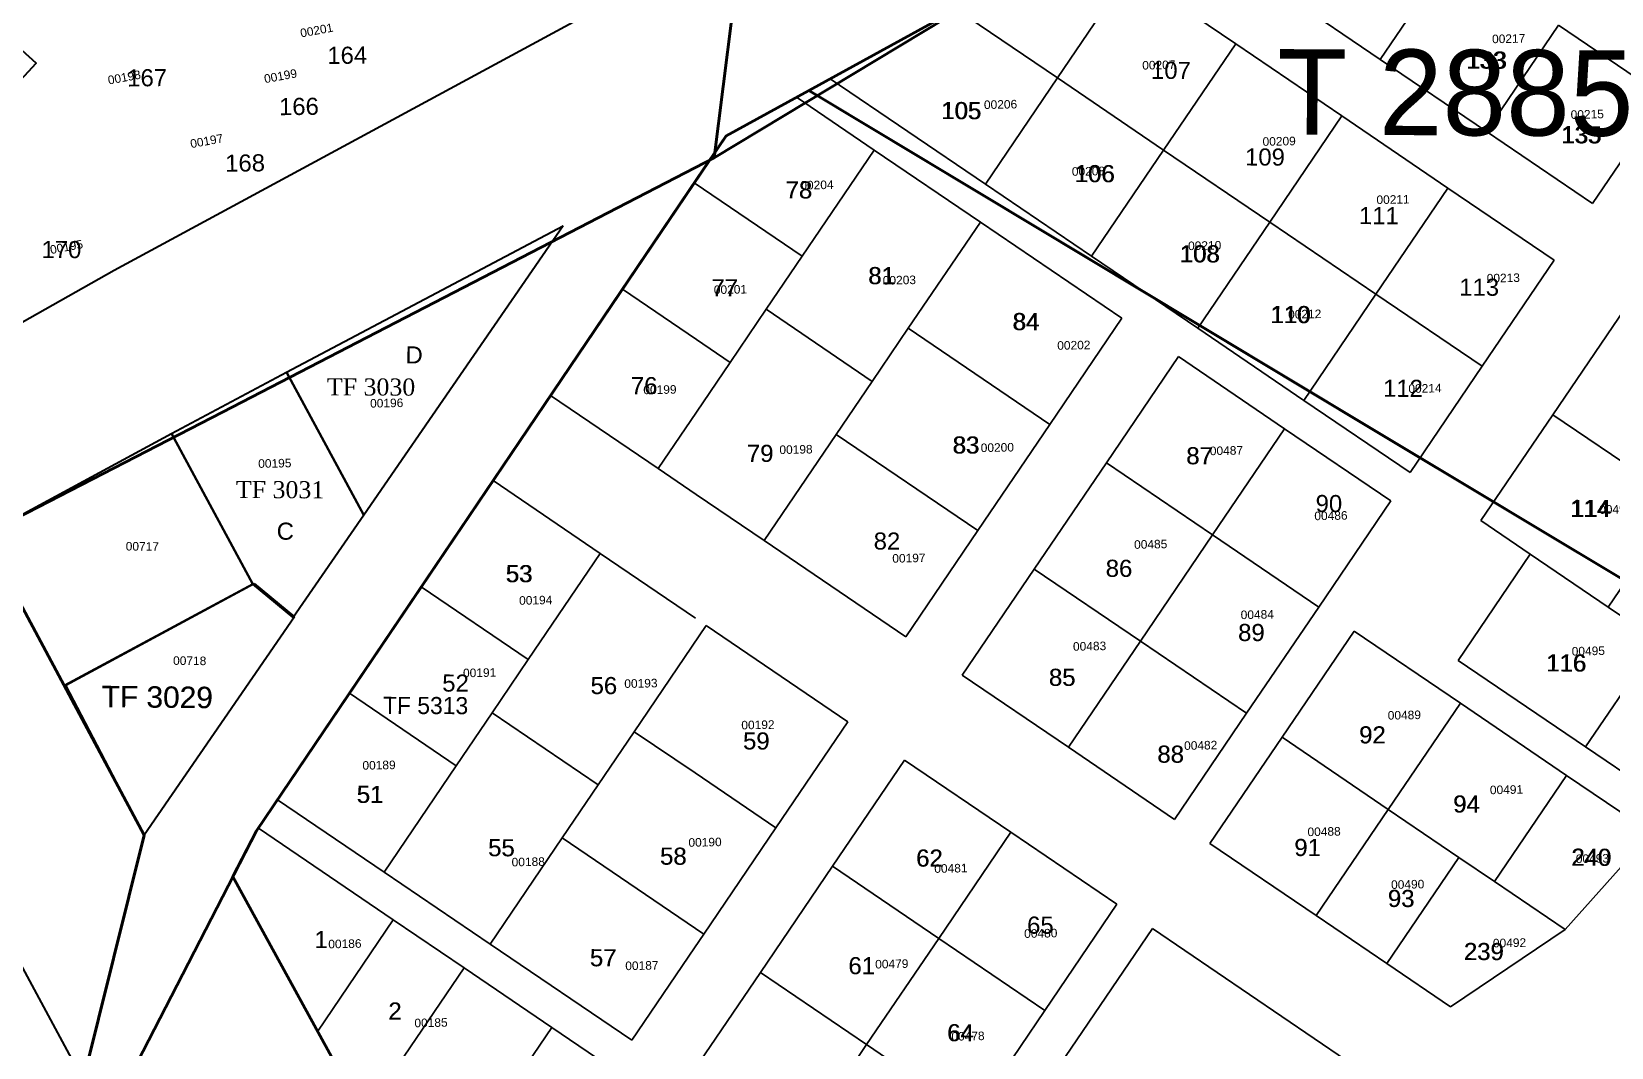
# Model space of a CAD drawing. Header units: metres. Extents: x 0 to 1324930, y 0 to 1631912.
# Drawn here: x 253270.1 to 253454.7, y 1629801 to 1629919.7 of the extents above; entities that cross this region are included whole.
import ezdxf
from ezdxf.enums import TextEntityAlignment as Align

# ---------------------------------------------------------------- set-up
doc = ezdxf.new("R2010")
doc.units = ezdxf.units.M
doc.header["$MEASUREMENT"] = 0
doc.layers.add('CABA', color=7, linetype='Continuous', lineweight=0)
doc.layers.add('Numero_TF', color=7, linetype='Continuous', lineweight=0)
for name, color, linetype in [('limites_parcelles', 7, 'Continuous'), ('limites_sections', 7, 'Continuous'), ('limites_tf', 7, 'Continuous'), ('numero_lot', 7, 'Continuous'), ('numero_parcelle', 7, 'Continuous')]:
    doc.layers.add(name, color=color, linetype=linetype)
doc.styles.add('Style-Arial', font='arial.ttf')
doc.styles.add('Style-FANCY', font='times.ttf')
doc.styles.add('Style-ITALICS', font='ITALICS.shx')
doc.styles.add('Style-txt', font='txt.shx')
doc.styles.add('Styledgn000', font='dgn000.shx')

msp = doc.modelspace()

# ---------------------------------------------------------------- linework, layer by layer
at = {"layer": 'CABA', "color": 7, "linetype": 'Continuous', "lineweight": 13}
msp.add_line((253347.55756, 1629815.00802), (253348.62296, 1629814.28417), dxfattribs=at)
at = {"layer": 'limites_parcelles'}
for p, q in [((253436.15059, 1629928.91046), (253427.7251, 1629916.49979)), ((253398.41299, 1629926.7373), (253389.98777, 1629914.32678)), ((253398.41299, 1629926.7373), (253410.82357, 1629918.31233)), ((253427.7251, 1629916.49979), (253415.31407, 1629924.92362)), ((253378.17998, 1629922.34224), (253389.98777, 1629914.32678)), ((253448.56128, 1629920.48563), (253440.13635, 1629908.0758)), ((253448.56128, 1629920.48563), (253460.97197, 1629912.06081)), ((253410.82357, 1629918.31233), (253402.39827, 1629905.90217)), ((253410.82357, 1629918.31233), (253423.23416, 1629909.88735)), ((253440.13635, 1629908.0758), (253427.7251, 1629916.49979)), ((253389.98777, 1629914.32678), (253381.56285, 1629901.91669)), ((253389.98777, 1629914.32678), (253402.39827, 1629905.90217)), ((253363.40866, 1629914.24048), (253381.56285, 1629901.91669)), ((253359.47183, 1629912.07767), (253368.56798, 1629905.90387)), ((253460.97197, 1629912.06081), (253452.54761, 1629899.65181)), ((253423.23416, 1629909.88735), (253414.80912, 1629897.47734)), ((253423.23416, 1629909.88735), (253435.64452, 1629901.46252)), ((253351.2455, 1629907.56731), (253347.52687, 1629902.06498)), ((253452.54761, 1629899.65181), (253440.13635, 1629908.0758)), ((253368.56798, 1629905.90387), (253360.14511, 1629893.49691)), ((253368.56798, 1629905.90387), (253380.97931, 1629897.47998)), ((253402.39827, 1629905.90217), (253393.97306, 1629893.49216)), ((253402.39827, 1629905.90217), (253414.80912, 1629897.47734)), ((253347.52687, 1629902.06498), (253339.12769, 1629889.63704)), ((253360.14511, 1629893.49691), (253347.52687, 1629902.06498)), ((253381.56285, 1629901.91669), (253393.97306, 1629893.49216)), ((253435.64452, 1629901.46252), (253427.21962, 1629889.05273)), ((253435.64452, 1629901.46252), (253448.05522, 1629893.03747)), ((253380.97931, 1629897.47998), (253372.55339, 1629885.06868)), ((253380.97931, 1629897.47998), (253397.5224, 1629886.24823)), ((253414.80912, 1629897.47734), (253406.38395, 1629885.06715)), ((253414.80912, 1629897.47734), (253427.21962, 1629889.05273)), ((253360.14511, 1629893.49691), (253355.93273, 1629887.29204)), ((253393.97306, 1629893.49216), (253406.38395, 1629885.06715)), ((253448.05522, 1629893.03747), (253439.63041, 1629880.62793)), ((253339.12769, 1629889.63704), (253330.72863, 1629877.20926)), ((253347.80554, 1629883.74557), (253339.12769, 1629889.63704)), ((253427.21962, 1629889.05273), (253418.7944, 1629876.64245)), ((253427.21962, 1629889.05273), (253439.63041, 1629880.62793)), ((253355.93273, 1629887.29204), (253351.72035, 1629881.08718)), ((253368.34239, 1629878.86591), (253355.93273, 1629887.29204)), ((253447.88802, 1629874.9506), (253456.33325, 1629887.34807)), ((253372.55339, 1629885.06868), (253368.34239, 1629878.86591)), ((253372.55339, 1629885.06868), (253389.0975, 1629873.83588)), ((253397.5224, 1629886.24823), (253389.0975, 1629873.83588)), ((253406.38395, 1629885.06715), (253418.7944, 1629876.64245)), ((253351.72035, 1629881.08718), (253347.80554, 1629883.74557)), ((253351.72035, 1629881.08718), (253347.77499, 1629875.27562)), ((253395.70637, 1629869.34603), (253404.13173, 1629881.75635)), ((253404.13173, 1629881.75635), (253416.54158, 1629873.33176)), ((253431.20507, 1629868.2176), (253439.63041, 1629880.62793)), ((253368.34239, 1629878.86591), (253364.12825, 1629872.65853)), ((253330.72863, 1629877.20926), (253324.00875, 1629867.26611)), ((253343.29498, 1629868.67697), (253330.72863, 1629877.20926)), ((253418.7944, 1629876.64245), (253418.79438, 1629876.64242)), ((253418.7944, 1629876.64245), (253431.20507, 1629868.2176)), ((253347.77499, 1629875.27562), (253343.29498, 1629868.67697)), ((253389.0975, 1629873.83588), (253380.67355, 1629861.42492)), ((253439.47385, 1629862.59873), (253447.88802, 1629874.9506)), ((253447.88802, 1629874.9506), (253462.79998, 1629864.86935)), ((253364.12825, 1629872.65853), (253355.70492, 1629860.25104)), ((253364.12825, 1629872.65853), (253380.67355, 1629861.42492)), ((253416.54158, 1629873.33176), (253408.11613, 1629860.92116)), ((253416.54158, 1629873.33176), (253428.95211, 1629864.9067)), ((253347.74029, 1629865.65869), (253343.29498, 1629868.67697)), ((253395.70637, 1629869.34603), (253387.28101, 1629856.93571)), ((253395.70637, 1629869.34603), (253408.11613, 1629860.92116)), ((253324.00875, 1629867.26611), (253315.60903, 1629854.83735)), ((253324.00875, 1629867.26611), (253336.53005, 1629858.76252)), ((253355.70492, 1629860.25104), (253347.74029, 1629865.65869)), ((253428.95211, 1629864.9067), (253420.52643, 1629852.49592)), ((253454.36718, 1629852.49012), (253462.79998, 1629864.86935)), ((253445.26835, 1629858.6658), (253439.47385, 1629862.59873)), ((253380.67355, 1629861.42492), (253372.25142, 1629849.01665)), ((253408.11613, 1629860.92116), (253399.69084, 1629848.51078)), ((253408.11613, 1629860.92116), (253420.52643, 1629852.49592)), ((253372.25142, 1629849.01665), (253355.70492, 1629860.25104)), ((253336.53005, 1629858.76252), (253328.11245, 1629846.3454)), ((253336.53005, 1629858.76252), (253347.68808, 1629851.18478)), ((253436.84488, 1629846.25811), (253445.26835, 1629858.6658)), ((253454.36718, 1629852.49012), (253445.26835, 1629858.6658)), ((253387.28101, 1629856.93571), (253378.85626, 1629844.52629)), ((253387.28101, 1629856.93571), (253399.69084, 1629848.51078)), ((253315.60903, 1629854.83735), (253307.21008, 1629842.40974)), ((253315.60903, 1629854.83735), (253328.11245, 1629846.3454)), ((253420.52643, 1629852.49592), (253412.10107, 1629840.08559)), ((253460.16152, 1629848.55729), (253454.36718, 1629852.49012)), ((253340.5234, 1629837.92794), (253348.94099, 1629850.33727)), ((253348.94099, 1629850.33727), (253365.48858, 1629839.09548)), ((253416.24143, 1629837.28099), (253424.66719, 1629849.69206)), ((253424.66719, 1629849.69206), (253437.10893, 1629841.24284)), ((253399.69084, 1629848.51078), (253391.26633, 1629836.10155)), ((253399.69084, 1629848.51078), (253412.10107, 1629840.08559)), ((253451.7363, 1629836.14701), (253460.16152, 1629848.55729)), ((253328.11245, 1629846.3454), (253323.90487, 1629840.13864)), ((253451.7363, 1629836.14701), (253436.84488, 1629846.25811)), ((253378.85626, 1629844.52629), (253391.26633, 1629836.10155)), ((253307.21008, 1629842.40974), (253298.81003, 1629829.9805)), ((253307.21008, 1629842.40974), (253319.69574, 1629833.92959)), ((253428.66695, 1629828.84365), (253437.10893, 1629841.24284)), ((253437.10893, 1629841.24284), (253449.51786, 1629832.8159)), ((253323.90487, 1629840.13864), (253319.69574, 1629833.92959)), ((253323.90487, 1629840.13864), (253336.30859, 1629831.71442)), ((253365.48858, 1629839.09548), (253357.06763, 1629826.68178)), ((253403.67663, 1629827.67664), (253412.10107, 1629840.08559)), ((253340.5234, 1629837.92794), (253336.30859, 1629831.71442)), ((253340.5234, 1629837.92794), (253347.62284, 1629833.1019)), ((253407.81754, 1629824.87269), (253416.24143, 1629837.28099)), ((253416.24143, 1629837.28099), (253428.66695, 1629828.84365)), ((253391.26633, 1629836.10155), (253403.67663, 1629827.67664)), ((253464.14818, 1629827.71949), (253451.7363, 1629836.14701)), ((253319.69574, 1629833.92959), (253311.27972, 1629821.51478)), ((253347.62284, 1629833.1019), (253357.06763, 1629826.68178)), ((253363.6968, 1629822.19069), (253372.12241, 1629834.60152)), ((253372.12241, 1629834.60152), (253384.53252, 1629826.17633)), ((253336.30859, 1629831.71442), (253332.1027, 1629825.51405)), ((253441.09292, 1629820.40602), (253449.51786, 1629832.8159)), ((253449.51786, 1629832.8159), (253459.4123, 1629826.09656)), ((253298.81003, 1629829.9805), (253296.57048, 1629826.66672)), ((253298.81003, 1629829.9805), (253311.27972, 1629821.51478)), ((253420.22697, 1629816.44648), (253428.6665, 1629828.843)), ((253428.6665, 1629828.843), (253428.66695, 1629828.84365)), ((253428.66695, 1629828.84365), (253436.92282, 1629823.23765)), ((253293.60285, 1629821.0047), (253296.36045, 1629826.35594)), ((253296.36045, 1629826.35594), (253296.57048, 1629826.66672)), ((253296.57048, 1629826.66672), (253312.35045, 1629815.95389)), ((253357.06763, 1629826.68178), (253348.64648, 1629814.26779)), ((253384.53252, 1629826.17633), (253376.10696, 1629813.76555)), ((253384.53252, 1629826.17633), (253396.94228, 1629817.75137)), ((253459.4123, 1629826.09656), (253449.33085, 1629814.81219)), ((253332.1027, 1629825.51405), (253323.67951, 1629813.09648)), ((253332.1027, 1629825.51405), (253348.64648, 1629814.26779)), ((253420.22697, 1629816.44648), (253407.81754, 1629824.87269)), ((253363.6968, 1629822.19069), (253355.27151, 1629809.78032)), ((253363.6968, 1629822.19069), (253376.10696, 1629813.76555)), ((253428.49953, 1629810.82927), (253436.92282, 1629823.23765)), ((253436.92282, 1629823.23765), (253436.92284, 1629823.23768)), ((253436.92282, 1629823.23765), (253441.09292, 1629820.40602)), ((253303.5163, 1629802.9256), (253293.60285, 1629821.0047)), ((253311.27972, 1629821.51478), (253323.67951, 1629813.09648)), ((253441.09292, 1629820.40602), (253449.33085, 1629814.81219)), ((253396.94228, 1629817.75137), (253388.51668, 1629805.3407)), ((253428.49953, 1629810.82927), (253420.22697, 1629816.44648)), ((253312.35045, 1629815.95389), (253303.5163, 1629802.9256)), ((253312.35045, 1629815.95389), (253320.62395, 1629810.33712)), ((253384.23, 1629790.11456), (253401.08166, 1629814.93692)), ((253401.08166, 1629814.93692), (253429.21293, 1629795.83531)), ((253449.33085, 1629814.81219), (253435.94882, 1629805.77108)), ((253340.23411, 1629801.86635), (253323.67951, 1629813.09648)), ((253348.64648, 1629814.26779), (253347.54906, 1629812.65003)), ((253376.10696, 1629813.76555), (253367.68167, 1629801.35518)), ((253376.10696, 1629813.76555), (253388.51668, 1629805.3407)), ((253347.54906, 1629812.65003), (253340.23411, 1629801.86635)), ((253435.94882, 1629805.77108), (253428.49953, 1629810.82927)), ((253320.62395, 1629810.33712), (253312.20491, 1629797.9213)), ((253320.62395, 1629810.33712), (253330.88327, 1629803.3722)), ((253355.27151, 1629809.78032), (253347.49739, 1629798.32912)), ((253355.27151, 1629809.78032), (253367.68167, 1629801.35518)), ((253388.51668, 1629805.3407), (253380.09132, 1629792.93038)), ((253308.91817, 1629793.07426), (253303.5163, 1629802.9256)), ((253330.88327, 1629803.3722), (253322.46462, 1629790.95636)), ((253330.88327, 1629803.3722), (253342.0522, 1629795.78975)), ((253367.68167, 1629801.35518), (253359.25676, 1629788.94536)), ((253367.68167, 1629801.35518), (253380.09132, 1629792.93038))]:
    msp.add_line(p, q, dxfattribs=at)
at = {"layer": 'limites_sections', "color": 112, "linetype": 'Continuous', "lineweight": 40, "flags": 128}
for points in [[(253571.04708, 1630723.59957), (253600.1863, 1630706.54853), (253621.81723, 1630711.99444), (253628.04112, 1630687.55487), (253678.20867, 1630517.21846), (253711.26263, 1630399.4259), (253749.05441, 1630241.18811), (253786.71903, 1630083.07753), (253667.01916, 1630061.04847), (253520.67758, 1630008.00346), (253349.87463, 1629905.00727), (253370.89489, 1630071.74561), (253278.66491, 1630062.12861), (253271.08256, 1630189.80614), (253238.7921, 1630544.17911), (253486.32208, 1630710.42565), (253532.90498, 1630728.2652), (253571.04708, 1630723.59957)], [(253271.08256, 1630189.80614), (253278.66491, 1630062.12861), (253370.89489, 1630071.74561), (253349.87463, 1629905.00727), (253292.36857, 1629875.25951), (253264.42056, 1629860.90563), (253283.21815, 1629825.84344), (253276.08156, 1629797.15961), (253264.68264, 1629775.42816), (253237.80426, 1629775.92513), (253235.59543, 1629794.86585), (253170.14815, 1629824.10855), (253140.06562, 1629837.2331), (253052.3, 1629847.28), (252785.96832, 1629991.31478), (252450.61003, 1630145.3448), (252531.29723, 1630284.32627), (252789.44045, 1630429.78295), (252981.38964, 1630375.00641), (253177.31661, 1630501.61916), (253238.7921, 1630544.17911), (253271.08256, 1630189.80614)]]:
    msp.add_lwpolyline(points, close=True, dxfattribs=at)
msp.add_lwpolyline([(253799.36956, 1630038.16252), (253856.42032, 1629838.7166), (253798.76793, 1629726.38384), (253582.75022, 1629367.14207), (253514.63591, 1629393.29182), (253503.68044, 1629399.74735), (253463.16064, 1629612.88736), (253394.94697, 1629619.27583), (253335.50021, 1629603.46312), (253325.48823, 1629598.58362), (253296.43383, 1629591.04183), (253239.42311, 1629594.89294), (253258.48029, 1629694.07782), (253239.84941, 1629709.10854), (253235.59543, 1629794.86585), (253237.80426, 1629775.92513), (253237.80426, 1629775.92513), (253264.68264, 1629775.42816), (253276.08156, 1629797.15961), (253283.21815, 1629825.84344), (253264.42056, 1629860.90563), (253292.36857, 1629875.25951), (253349.87463, 1629905.00727), (253520.67758, 1630008.00346)], dxfattribs=at)
at = {"layer": 'limites_tf', "color": 5, "linetype": 'Continuous', "lineweight": 40}
for p, q in [((253360.91471, 1629912.87247), (253478.84883, 1629977.55743)), ((253351.2455, 1629907.56731), (253360.91471, 1629912.87247)), ((253360.91471, 1629912.87247), (253426.22362, 1629873.6466)), ((253426.21362, 1629873.64664), (253360.91471, 1629912.87247)), ((253351.2455, 1629907.56731), (253296.36217, 1629826.35478)), ((253347.87348, 1629902.57645), (253351.2455, 1629907.56731)), ((253296.37217, 1629826.35474), (253347.87348, 1629902.57645)), ((253472.42386, 1629845.90975), (253426.21362, 1629873.64664)), ((253426.22362, 1629873.6466), (253472.42386, 1629845.90975)), ((253296.36217, 1629826.35478), (253239.8062, 1629716.6981)), ((253293.60285, 1629821.0047), (253296.37217, 1629826.35474)), ((253343.58434, 1629729.85379), (253293.60285, 1629821.0047))]:
    msp.add_line(p, q, dxfattribs=at)
at = {"layer": 'limites_tf', "color": 5, "linetype": 'Continuous', "lineweight": 30}
for p, q in [((253274.07187, 1629843.38049), (253296.07777, 1629855.24997)), ((253296.07777, 1629855.24997), (253300.80717, 1629851.36007)), ((253300.80717, 1629851.36007), (253283.21815, 1629825.84344)), ((253283.21815, 1629825.84344), (253274.07187, 1629843.38049))]:
    msp.add_line(p, q, dxfattribs=at)
at = {"layer": 'limites_tf', "color": 5, "linetype": 'Continuous', "lineweight": 30, "flags": 128}
for points in [[(253279.70055, 1629891.81331), (253221.40517, 1629858.89505), (253219.69786, 1629860.83999), (253270.61023, 1629916.05365), (253209.83025, 1629971.03682), (253248.55522, 1630016.88203), (253356.89581, 1630066.9584)], [(253356.89581, 1630066.9584), (253364.93622, 1630059.87069), (253349.06124, 1629931.9204), (253338.15139, 1629923.42454), (253279.70055, 1629891.81331)]]:
    msp.add_lwpolyline(points, dxfattribs=at)
for points in [[(253299.87252, 1629879.94426), (253308.88752, 1629863.23863), (253300.65149, 1629851.28449), (253295.92209, 1629855.17439), (253286.42646, 1629872.77511), (253299.87252, 1629879.94426)], [(253246.81984, 1629851.41), (253276.08156, 1629797.15961), (253264.68264, 1629775.42816), (253237.80426, 1629775.92513), (253235.59543, 1629794.86585), (253184.94575, 1629818.02814), (253246.81984, 1629851.41)]]:
    msp.add_lwpolyline(points, close=True, dxfattribs=at)
at = {"layer": 'limites_tf', "color": 5, "linetype": 'Continuous', "lineweight": 30}
for points in [[(253332.19395, 1629897.04567), (253308.88752, 1629863.23863), (253299.87252, 1629879.94426)], [(253286.42646, 1629872.77511), (253295.92209, 1629855.17439), (253273.91619, 1629843.3049), (253264.42056, 1629860.90563)]]:
    msp.add_3dface(points, dxfattribs=at)

# ---------------------------------------------------------------- texts
at = {"layer": 'numero_lot', "color": 7, "linetype": 'Continuous', "lineweight": 0, "char_height": 2, "attachment_point": 1}
for s, insert, rotation, line_spacing_factor, style in [('\\fArial|b0|i0|c00|p39;164', (253304.61793, 1629917.9562), 0.6567388, 0.6, 'Styledgn000'), ('\\fArial|b0|i0|c00|p39;107', (253400.92975, 1629916.22213), 359.7932763, 0.6, 'Style-ITALICS'), ('\\fArial|b0|i0|c00|p39;133', (253437.76139, 1629917.42626), 359.7932763, 0.6, 'Style-ITALICS'), ('\\fArial|b0|i0|c00|p39;133', (253437.76139, 1629917.42626), 359.7932763, 0.6, 'Style-ITALICS'), ('\\fArial|b0|i0|c00|p39;133', (253437.76139, 1629917.42626), 359.7932763, 0.6, 'Style-ITALICS'), ('\\fArial|b0|i0|c00|p39;133', (253437.76139, 1629917.42626), 359.7932763, 0.6, 'Style-ITALICS'), ('\\fArial|b0|i0|c00|p39;133', (253437.90306, 1629917.42575), 359.7932763, 0.6, 'Style-ITALICS'), ('\\fArial|b0|i0|c00|p39;167', (253281.2289, 1629915.32506), 0.6567388, 0.6, 'Styledgn000'), ('\\fArial|b0|i0|c00|p39;166', (253298.96995, 1629911.97062), 0.6567388, 0.6, 'Styledgn000'), ('\\fArial|b0|i0|c00|p39;105', (253376.39015, 1629911.52063), 359.7932763, 0.6, 'Style-ITALICS'), ('\\fArial|b0|i0|c00|p39;105', (253376.39015, 1629911.52063), 359.7932763, 0.6, 'Style-ITALICS'), ('\\fArial|b0|i0|c00|p39;105', (253376.39015, 1629911.52063), 359.7932763, 0.6, 'Style-ITALICS'), ('\\fArial|b0|i0|c00|p39;105', (253376.39015, 1629911.52063), 359.7932763, 0.6, 'Style-ITALICS'), ('\\fArial|b0|i0|c00|p39;105', (253376.46181, 1629911.52037), 359.7932763, 0.6, 'Style-ITALICS'), ('\\fArial|b0|i0|c00|p39;135', (253448.86592, 1629908.69715), 359.7932763, 0.6, 'Style-ITALICS'), ('\\fArial|b0|i0|c00|p39;135', (253448.86592, 1629908.69715), 359.7932763, 0.6, 'Style-ITALICS'), ('\\fArial|b0|i0|c00|p39;135', (253448.86592, 1629908.69715), 359.7932763, 0.6, 'Style-ITALICS'), ('\\fArial|b0|i0|c00|p39;135', (253448.86592, 1629908.69715), 359.7932763, 0.6, 'Style-ITALICS'), ('\\fArial|b0|i0|c00|p39;135', (253448.97259, 1629908.69676), 359.7932763, 0.6, 'Style-ITALICS'), ('\\fArial|b0|i0|c00|p39;168', (253292.67659, 1629905.36305), 0.6567388, 0.6, 'Styledgn000'), ('\\fArial|b0|i0|c00|p39;109', (253411.92468, 1629906.0984), 359.7932763, 0.6, 'Style-ITALICS'), ('\\fArial|b0|i0|c00|p39;109', (253411.92468, 1629906.0984), 359.7932763, 0.6, 'Style-ITALICS'), ('\\fArial|b0|i0|c00|p39;109', (253411.92468, 1629906.0984), 359.7932763, 0.6, 'Style-ITALICS'), ('\\fArial|b0|i0|c00|p39;109', (253411.92468, 1629906.0984), 359.7932763, 0.6, 'Style-ITALICS'), ('\\fArial|b0|i0|c00|p39;106', (253392.00253, 1629904.15326), 359.7932763, 0.6, 'Style-ITALICS'), ('\\fArial|b0|i0|c00|p39;106', (253392.00253, 1629904.15326), 359.7932763, 0.6, 'Style-ITALICS'), ('\\fArial|b0|i0|c00|p39;106', (253392.00253, 1629904.15326), 359.7932763, 0.6, 'Style-ITALICS'), ('\\fArial|b0|i0|c00|p39;106', (253392.00253, 1629904.15326), 359.7932763, 0.6, 'Style-ITALICS'), ('\\fArial|b0|i0|c00|p39;106', (253392.06086, 1629904.15305), 359.7932763, 0.6, 'Style-ITALICS'), ('\\fArial|b0|i0|c00|p39;78', (253358.2064, 1629902.24817), 359.7932763, 0.6, 'Style-ITALICS'), ('\\fArial|b0|i0|c00|p39;78', (253358.2064, 1629902.24817), 359.7932763, 0.6, 'Style-ITALICS'), ('\\fArial|b0|i0|c00|p39;78', (253358.2064, 1629902.24817), 359.7932763, 0.6, 'Style-ITALICS'), ('\\fArial|b0|i0|c00|p39;78', (253358.2064, 1629902.24817), 359.7932763, 0.6, 'Style-ITALICS'), ('\\fArial|b0|i0|c00|p39;78', (253358.23974, 1629902.24805), 359.7932763, 0.6, 'Style-ITALICS'), ('\\fArial|b0|i0|c00|p39;111', (253425.23369, 1629899.24434), 359.7932763, 0.6, 'Style-ITALICS'), ('\\fArial|b0|i0|c00|p39;170', (253271.22367, 1629895.28167), 359.8491974, 0.6, 'Styledgn000'), ('\\fArial|b0|i0|c00|p39;108', (253404.27437, 1629894.78192), 359.7932763, 0.6, 'Style-ITALICS'), ('\\fArial|b0|i0|c00|p39;108', (253404.27437, 1629894.78192), 359.7932763, 0.6, 'Style-ITALICS'), ('\\fArial|b0|i0|c00|p39;108', (253404.27437, 1629894.78192), 359.7932763, 0.6, 'Style-ITALICS'), ('\\fArial|b0|i0|c00|p39;108', (253404.27437, 1629894.78192), 359.7932763, 0.6, 'Style-ITALICS'), ('\\fArial|b0|i0|c00|p39;108', (253404.34604, 1629894.78166), 359.7932763, 0.6, 'Style-ITALICS'), ('\\fArial|b0|i0|c00|p39;81', (253367.85938, 1629892.22928), 359.7932763, 0.6, 'Style-ITALICS'), ('\\fArial|b0|i0|c00|p39;81', (253367.85938, 1629892.22928), 359.7932763, 0.6, 'Style-ITALICS'), ('\\fArial|b0|i0|c00|p39;81', (253367.85938, 1629892.22928), 359.7932763, 0.6, 'Style-ITALICS'), ('\\fArial|b0|i0|c00|p39;81', (253367.85938, 1629892.22928), 359.7932763, 0.6, 'Style-ITALICS'), ('\\fArial|b0|i0|c00|p39;81', (253367.91272, 1629892.22908), 359.7932763, 0.6, 'Style-ITALICS'), ('\\fArial|b0|i0|c00|p39;77', (253349.52213, 1629890.80842), 359.7932763, 0.6, 'Style-ITALICS'), ('\\fArial|b0|i0|c00|p39;77', (253349.52213, 1629890.80842), 359.7932763, 0.6, 'Style-ITALICS'), ('\\fArial|b0|i0|c00|p39;77', (253349.52213, 1629890.80842), 359.7932763, 0.6, 'Style-ITALICS'), ('\\fArial|b0|i0|c00|p39;77', (253349.52213, 1629890.80842), 359.7932763, 0.6, 'Style-ITALICS'), ('\\fArial|b0|i0|c00|p39;77', (253349.55546, 1629890.8083), 359.7932763, 0.6, 'Style-ITALICS'), ('\\fArial|b0|i0|c00|p39;113', (253436.96178, 1629890.88297), 359.7932763, 0.6, 'Style-ITALICS'), ('\\fArial|b0|i0|c00|p39;84', (253384.72944, 1629886.85738), 359.7932763, 0.6, 'Style-ITALICS'), ('\\fArial|b0|i0|c00|p39;84', (253384.72944, 1629886.85738), 359.7932763, 0.6, 'Style-ITALICS'), ('\\fArial|b0|i0|c00|p39;84', (253384.72944, 1629886.85738), 359.7932763, 0.6, 'Style-ITALICS'), ('\\fArial|b0|i0|c00|p39;84', (253384.72944, 1629886.85738), 359.7932763, 0.6, 'Style-ITALICS'), ('\\fArial|b0|i0|c00|p39;84', (253384.81111, 1629886.85709), 359.7932763, 0.6, 'Style-ITALICS'), ('\\fArial|b0|i0|c00|p39;110', (253414.87215, 1629887.68564), 359.7932763, 0.6, 'Style-ITALICS'), ('\\fArial|b0|i0|c00|p39;110', (253414.87215, 1629887.68564), 359.7932763, 0.6, 'Style-ITALICS'), ('\\fArial|b0|i0|c00|p39;110', (253414.87215, 1629887.68564), 359.7932763, 0.6, 'Style-ITALICS'), ('\\fArial|b0|i0|c00|p39;110', (253414.87215, 1629887.68564), 359.7932763, 0.6, 'Style-ITALICS'), ('\\fArial|b0|i0|c00|p39;110', (253414.96049, 1629887.68532), 359.7932763, 0.6, 'Style-ITALICS'), ('\\fArial|b0|i0|c00|p39;D', (253313.78026, 1629882.9614), 359.7932763, 0.72, 'Style-FANCY'), ('\\fArial|b0|i0|c00|p39;76', (253340.11319, 1629879.37129), 359.7932763, 0.6, 'Style-ITALICS'), ('\\fArial|b0|i0|c00|p39;76', (253340.11319, 1629879.37129), 359.7932763, 0.6, 'Style-ITALICS'), ('\\fArial|b0|i0|c00|p39;76', (253340.11319, 1629879.37129), 359.7932763, 0.6, 'Style-ITALICS'), ('\\fArial|b0|i0|c00|p39;76', (253340.11319, 1629879.37129), 359.7932763, 0.6, 'Style-ITALICS'), ('\\fArial|b0|i0|c00|p39;76', (253340.13319, 1629879.37122), 359.7932763, 0.6, 'Style-ITALICS'), ('\\fArial|b0|i0|c00|p39;112', (253428.05908, 1629879.06702), 359.7932763, 0.6, 'Style-ITALICS'), ('\\fArial|b0|i0|c00|p39;83', (253377.72123, 1629872.43757), 359.7932763, 0.6, 'Style-ITALICS'), ('\\fArial|b0|i0|c00|p39;83', (253377.72123, 1629872.43757), 359.7932763, 0.6, 'Style-ITALICS'), ('\\fArial|b0|i0|c00|p39;83', (253377.72123, 1629872.43757), 359.7932763, 0.6, 'Style-ITALICS'), ('\\fArial|b0|i0|c00|p39;83', (253377.72123, 1629872.43757), 359.7932763, 0.6, 'Style-ITALICS'), ('\\fArial|b0|i0|c00|p39;83', (253377.78956, 1629872.43732), 359.7932763, 0.6, 'Style-ITALICS'), ('\\fArial|b0|i0|c00|p39;79', (253353.68074, 1629871.46229), 359.7932763, 0.6, 'Style-ITALICS'), ('\\fArial|b0|i0|c00|p39;79', (253353.68074, 1629871.46229), 359.7932763, 0.6, 'Style-ITALICS'), ('\\fArial|b0|i0|c00|p39;79', (253353.68074, 1629871.46229), 359.7932763, 0.6, 'Style-ITALICS'), ('\\fArial|b0|i0|c00|p39;79', (253353.68074, 1629871.46229), 359.7932763, 0.6, 'Style-ITALICS'), ('\\fArial|b0|i0|c00|p39;79', (253353.70074, 1629871.46222), 359.7932763, 0.6, 'Style-ITALICS'), ('\\fArial|b0|i0|c00|p39;87', (253405.0403, 1629871.17901), 359.7932763, 0.6, 'Style-ITALICS'), ('\\fArial|b0|i0|c00|p39;87', (253405.0403, 1629871.17901), 359.7932763, 0.6, 'Style-ITALICS'), ('\\fArial|b0|i0|c00|p39;87', (253405.0403, 1629871.17901), 359.7932763, 0.6, 'Style-ITALICS'), ('\\fArial|b0|i0|c00|p39;87', (253405.0403, 1629871.17901), 359.7932763, 0.6, 'Style-ITALICS'), ('\\fArial|b0|i0|c00|p39;87', (253405.07363, 1629871.17889), 359.7932763, 0.6, 'Style-ITALICS'), ('\\fArial|b0|i0|c00|p39;90', (253420.17417, 1629865.59337), 359.7932763, 0.6, 'Style-ITALICS'), ('\\fArial|b0|i0|c00|p39;90', (253420.17583, 1629865.59337), 359.7932763, 0.6, 'Style-ITALICS'), ('\\fArial|b0|i0|c00|p39;90', (253420.17583, 1629865.59337), 359.7932763, 0.6, 'Style-ITALICS'), ('\\fArial|b0|i0|c00|p39;90', (253420.17583, 1629865.59337), 359.7932763, 0.6, 'Style-ITALICS'), ('\\fArial|b0|i0|c00|p39;90', (253420.17583, 1629865.59337), 359.7932763, 0.6, 'Style-ITALICS'), ('\\fArial|b0|i0|c00|p39;114', (253449.91873, 1629865.02606), 359.7932763, 0.6, 'Style-ITALICS'), ('\\fArial|b0|i0|c00|p39;114', (253449.91873, 1629865.02606), 359.7932763, 0.6, 'Style-ITALICS'), ('\\fArial|b0|i0|c00|p39;114', (253449.91873, 1629865.02606), 359.7932763, 0.6, 'Style-ITALICS'), ('\\fArial|b0|i0|c00|p39;114', (253449.91873, 1629865.02606), 359.7932763, 0.6, 'Style-ITALICS'), ('\\fArial|b0|i0|c00|p39;114', (253450.0554, 1629865.02557), 359.7932763, 0.6, 'Style-ITALICS'), ('\\fArial|b0|i0|c00|p39;C', (253298.71668, 1629862.36229), 359.7932763, 0.72, 'Style-FANCY'), ('\\fArial|b0|i0|c00|p39;82', (253368.50799, 1629861.21173), 359.7932763, 0.6, 'Style-ITALICS'), ('\\fArial|b0|i0|c00|p39;82', (253368.50965, 1629861.21173), 359.7932763, 0.6, 'Style-ITALICS'), ('\\fArial|b0|i0|c00|p39;82', (253368.50965, 1629861.21173), 359.7932763, 0.6, 'Style-ITALICS'), ('\\fArial|b0|i0|c00|p39;82', (253368.50965, 1629861.21173), 359.7932763, 0.6, 'Style-ITALICS'), ('\\fArial|b0|i0|c00|p39;82', (253368.50965, 1629861.21173), 359.7932763, 0.6, 'Style-ITALICS'), ('\\fArial|b0|i0|c00|p39;53', (253325.48054, 1629857.40094), 359.7932763, 0.6, 'Style-ITALICS'), ('\\fArial|b0|i0|c00|p39;53', (253325.48054, 1629857.40094), 359.7932763, 0.6, 'Style-ITALICS'), ('\\fArial|b0|i0|c00|p39;53', (253325.48054, 1629857.40094), 359.7932763, 0.6, 'Style-ITALICS'), ('\\fArial|b0|i0|c00|p39;53', (253325.48054, 1629857.40094), 359.7932763, 0.6, 'Style-ITALICS'), ('\\fArial|b0|i0|c00|p39;53', (253325.54888, 1629857.40069), 359.7932763, 0.6, 'Style-ITALICS'), ('\\fArial|b0|i0|c00|p39;86', (253395.62616, 1629858.02488), 359.7932763, 0.6, 'Style-ITALICS'), ('\\fArial|b0|i0|c00|p39;86', (253395.62616, 1629858.02488), 359.7932763, 0.6, 'Style-ITALICS'), ('\\fArial|b0|i0|c00|p39;86', (253395.62616, 1629858.02488), 359.7932763, 0.6, 'Style-ITALICS'), ('\\fArial|b0|i0|c00|p39;86', (253395.62616, 1629858.02488), 359.7932763, 0.6, 'Style-ITALICS'), ('\\fArial|b0|i0|c00|p39;86', (253395.64616, 1629858.02481), 359.7932763, 0.6, 'Style-ITALICS'), ('\\fArial|b0|i0|c00|p39;89', (253411.1062, 1629850.52299), 359.7932763, 0.6, 'Style-ITALICS'), ('\\fArial|b0|i0|c00|p39;89', (253411.1062, 1629850.52299), 359.7932763, 0.6, 'Style-ITALICS'), ('\\fArial|b0|i0|c00|p39;89', (253411.1062, 1629850.52299), 359.7932763, 0.6, 'Style-ITALICS'), ('\\fArial|b0|i0|c00|p39;89', (253411.1062, 1629850.52299), 359.7932763, 0.6, 'Style-ITALICS'), ('\\fArial|b0|i0|c00|p39;89', (253411.1262, 1629850.52292), 359.7932763, 0.6, 'Style-ITALICS'), ('\\fArial|b0|i0|c00|p39;116', (253447.11623, 1629846.96706), 359.7932763, 0.6, 'Style-ITALICS'), ('\\fArial|b0|i0|c00|p39;116', (253447.11623, 1629846.96706), 359.7932763, 0.6, 'Style-ITALICS'), ('\\fArial|b0|i0|c00|p39;116', (253447.11623, 1629846.96706), 359.7932763, 0.6, 'Style-ITALICS'), ('\\fArial|b0|i0|c00|p39;116', (253447.11623, 1629846.96706), 359.7932763, 0.6, 'Style-ITALICS'), ('\\fArial|b0|i0|c00|p39;116', (253447.19123, 1629846.96678), 359.7932763, 0.6, 'Style-ITALICS'), ('\\fArial|b0|i0|c00|p39;52', (253318.07368, 1629844.61257), 359.7932763, 0.6, 'Style-ITALICS'), ('\\fArial|b0|i0|c00|p39;52', (253318.07534, 1629844.61257), 359.7932763, 0.6, 'Style-ITALICS'), ('\\fArial|b0|i0|c00|p39;52', (253318.07534, 1629844.61257), 359.7932763, 0.6, 'Style-ITALICS'), ('\\fArial|b0|i0|c00|p39;52', (253318.07534, 1629844.61257), 359.7932763, 0.6, 'Style-ITALICS'), ('\\fArial|b0|i0|c00|p39;52', (253318.07534, 1629844.61257), 359.7932763, 0.6, 'Style-ITALICS'), ('\\fArial|b0|i0|c00|p39;56', (253335.40423, 1629844.32205), 359.7932763, 0.6, 'Style-ITALICS'), ('\\fArial|b0|i0|c00|p39;56', (253335.40423, 1629844.32205), 359.7932763, 0.6, 'Style-ITALICS'), ('\\fArial|b0|i0|c00|p39;56', (253335.40423, 1629844.32205), 359.7932763, 0.6, 'Style-ITALICS'), ('\\fArial|b0|i0|c00|p39;56', (253335.40423, 1629844.32205), 359.7932763, 0.6, 'Style-ITALICS'), ('\\fArial|b0|i0|c00|p39;56', (253335.42424, 1629844.32198), 359.7932763, 0.6, 'Style-ITALICS'), ('\\fArial|b0|i0|c00|p39;85', (253388.9843, 1629845.28476), 359.7932763, 0.6, 'Style-ITALICS'), ('\\fArial|b0|i0|c00|p39;85', (253388.9843, 1629845.28476), 359.7932763, 0.6, 'Style-ITALICS'), ('\\fArial|b0|i0|c00|p39;85', (253388.9843, 1629845.28476), 359.7932763, 0.6, 'Style-ITALICS'), ('\\fArial|b0|i0|c00|p39;85', (253388.9843, 1629845.28476), 359.7932763, 0.6, 'Style-ITALICS'), ('\\fArial|b0|i0|c00|p39;85', (253389.01763, 1629845.28464), 359.7932763, 0.6, 'Style-ITALICS'), ('\\fArial|b0|i0|c00|p39;92', (253425.24861, 1629838.55989), 359.7932763, 0.6, 'Style-ITALICS'), ('\\fArial|b0|i0|c00|p39;92', (253425.28527, 1629838.55976), 359.7932763, 0.6, 'Style-ITALICS'), ('\\fArial|b0|i0|c00|p39;92', (253425.28527, 1629838.55976), 359.7932763, 0.6, 'Style-ITALICS'), ('\\fArial|b0|i0|c00|p39;92', (253425.28527, 1629838.55976), 359.7932763, 0.6, 'Style-ITALICS'), ('\\fArial|b0|i0|c00|p39;92', (253425.28527, 1629838.55976), 359.7932763, 0.6, 'Style-ITALICS'), ('\\fArial|b0|i0|c00|p39;59', (253353.231, 1629837.8497), 359.7932763, 0.6, 'Style-ITALICS'), ('\\fArial|b0|i0|c00|p39;59', (253353.231, 1629837.8497), 359.7932763, 0.6, 'Style-ITALICS'), ('\\fArial|b0|i0|c00|p39;59', (253353.231, 1629837.8497), 359.7932763, 0.6, 'Style-ITALICS'), ('\\fArial|b0|i0|c00|p39;59', (253353.231, 1629837.8497), 359.7932763, 0.6, 'Style-ITALICS'), ('\\fArial|b0|i0|c00|p39;59', (253353.251, 1629837.84962), 359.7932763, 0.6, 'Style-ITALICS'), ('\\fArial|b0|i0|c00|p39;88', (253401.66141, 1629836.30497), 359.7932763, 0.6, 'Style-ITALICS'), ('\\fArial|b0|i0|c00|p39;88', (253401.66141, 1629836.30497), 359.7932763, 0.6, 'Style-ITALICS'), ('\\fArial|b0|i0|c00|p39;88', (253401.66141, 1629836.30497), 359.7932763, 0.6, 'Style-ITALICS'), ('\\fArial|b0|i0|c00|p39;88', (253401.66141, 1629836.30497), 359.7932763, 0.6, 'Style-ITALICS'), ('\\fArial|b0|i0|c00|p39;88', (253401.69474, 1629836.30485), 359.7932763, 0.6, 'Style-ITALICS'), ('\\fArial|b0|i0|c00|p39;51', (253308.06218, 1629831.60361), 359.7932763, 0.6, 'Style-ITALICS'), ('\\fArial|b0|i0|c00|p39;51', (253308.06218, 1629831.60361), 359.7932763, 0.6, 'Style-ITALICS'), ('\\fArial|b0|i0|c00|p39;51', (253308.06218, 1629831.60361), 359.7932763, 0.6, 'Style-ITALICS'), ('\\fArial|b0|i0|c00|p39;51', (253308.06218, 1629831.60361), 359.7932763, 0.6, 'Style-ITALICS'), ('\\fArial|b0|i0|c00|p39;51', (253308.11552, 1629831.60341), 359.7932763, 0.6, 'Style-ITALICS'), ('\\fArial|b0|i0|c00|p39;94', (253436.24335, 1629830.47817), 359.7932763, 0.6, 'Style-ITALICS'), ('\\fArial|b0|i0|c00|p39;94', (253436.24335, 1629830.47817), 359.7932763, 0.6, 'Style-ITALICS'), ('\\fArial|b0|i0|c00|p39;94', (253436.24335, 1629830.47817), 359.7932763, 0.6, 'Style-ITALICS'), ('\\fArial|b0|i0|c00|p39;94', (253436.24335, 1629830.47817), 359.7932763, 0.6, 'Style-ITALICS'), ('\\fArial|b0|i0|c00|p39;94', (253436.29002, 1629830.478), 359.7932763, 0.6, 'Style-ITALICS'), ('\\fArial|b0|i0|c00|p39;55', (253323.42493, 1629825.37014), 359.7932763, 0.6, 'Style-ITALICS'), ('\\fArial|b0|i0|c00|p39;55', (253323.42493, 1629825.37014), 359.7932763, 0.6, 'Style-ITALICS'), ('\\fArial|b0|i0|c00|p39;55', (253323.42493, 1629825.37014), 359.7932763, 0.6, 'Style-ITALICS'), ('\\fArial|b0|i0|c00|p39;55', (253323.42493, 1629825.37014), 359.7932763, 0.6, 'Style-ITALICS'), ('\\fArial|b0|i0|c00|p39;55', (253323.45826, 1629825.37002), 359.7932763, 0.6, 'Style-ITALICS'), ('\\fArial|b0|i0|c00|p39;58', (253343.52292, 1629824.38263), 359.7932763, 0.6, 'Style-ITALICS'), ('\\fArial|b0|i0|c00|p39;58', (253343.52292, 1629824.38263), 359.7932763, 0.6, 'Style-ITALICS'), ('\\fArial|b0|i0|c00|p39;58', (253343.52292, 1629824.38263), 359.7932763, 0.6, 'Style-ITALICS'), ('\\fArial|b0|i0|c00|p39;58', (253343.52292, 1629824.38263), 359.7932763, 0.6, 'Style-ITALICS'), ('\\fArial|b0|i0|c00|p39;58', (253343.55626, 1629824.38251), 359.7932763, 0.6, 'Style-ITALICS'), ('\\fArial|b0|i0|c00|p39;62', (253373.46532, 1629824.15961), 359.7932763, 0.6, 'Style-ITALICS'), ('\\fArial|b0|i0|c00|p39;62', (253373.50198, 1629824.15948), 359.7932763, 0.6, 'Style-ITALICS'), ('\\fArial|b0|i0|c00|p39;62', (253373.50198, 1629824.15948), 359.7932763, 0.6, 'Style-ITALICS'), ('\\fArial|b0|i0|c00|p39;62', (253373.50198, 1629824.15948), 359.7932763, 0.6, 'Style-ITALICS'), ('\\fArial|b0|i0|c00|p39;62', (253373.50198, 1629824.15948), 359.7932763, 0.6, 'Style-ITALICS'), ('\\fArial|b0|i0|c00|p39;91', (253417.67858, 1629825.39811), 359.7932763, 0.6, 'Style-ITALICS'), ('\\fArial|b0|i0|c00|p39;91', (253417.67858, 1629825.39811), 359.7932763, 0.6, 'Style-ITALICS'), ('\\fArial|b0|i0|c00|p39;91', (253417.67858, 1629825.39811), 359.7932763, 0.6, 'Style-ITALICS'), ('\\fArial|b0|i0|c00|p39;91', (253417.67858, 1629825.39811), 359.7932763, 0.6, 'Style-ITALICS'), ('\\fArial|b0|i0|c00|p39;91', (253417.69691, 1629825.39805), 359.7932763, 0.6, 'Style-ITALICS'), ('\\fArial|b0|i0|c00|p39;240', (253450.05072, 1629824.25932), 359.7932763, 0.6, 'Style-ITALICS'), ('\\fArial|b0|i0|c00|p39;240', (253450.05072, 1629824.25932), 359.7932763, 0.6, 'Style-ITALICS'), ('\\fArial|b0|i0|c00|p39;240', (253450.05072, 1629824.25932), 359.7932763, 0.6, 'Style-ITALICS'), ('\\fArial|b0|i0|c00|p39;240', (253450.05072, 1629824.25932), 359.7932763, 0.6, 'Style-ITALICS'), ('\\fArial|b0|i0|c00|p39;240', (253450.10572, 1629824.25912), 359.7932763, 0.6, 'Style-ITALICS'), ('\\fArial|b0|i0|c00|p39;93', (253428.61035, 1629819.44364), 359.7932763, 0.6, 'Style-ITALICS'), ('\\fArial|b0|i0|c00|p39;93', (253428.61035, 1629819.44364), 359.7932763, 0.6, 'Style-ITALICS'), ('\\fArial|b0|i0|c00|p39;93', (253428.61035, 1629819.44364), 359.7932763, 0.6, 'Style-ITALICS'), ('\\fArial|b0|i0|c00|p39;93', (253428.61035, 1629819.44364), 359.7932763, 0.6, 'Style-ITALICS'), ('\\fArial|b0|i0|c00|p39;93', (253428.64368, 1629819.44352), 359.7932763, 0.6, 'Style-ITALICS'), ('\\fArial|b0|i0|c00|p39;1', (253303.12771, 1629814.6383), 359.7932763, 0.6, 'Style-ITALICS'), ('\\fArial|b0|i0|c00|p39;1', (253303.12771, 1629814.6383), 359.7932763, 0.6, 'Style-ITALICS'), ('\\fArial|b0|i0|c00|p39;1', (253303.12771, 1629814.6383), 359.7932763, 0.6, 'Style-ITALICS'), ('\\fArial|b0|i0|c00|p39;1', (253303.12771, 1629814.6383), 359.7932763, 0.6, 'Style-ITALICS'), ('\\fArial|b0|i0|c00|p39;1', (253303.15938, 1629814.63818), 359.7932763, 0.6, 'Style-ITALICS'), ('\\fArial|b0|i0|c00|p39;65', (253386.44509, 1629816.32073), 359.7932763, 0.6, 'Style-ITALICS'), ('\\fArial|b0|i0|c00|p39;65', (253386.44676, 1629816.32073), 359.7932763, 0.6, 'Style-ITALICS'), ('\\fArial|b0|i0|c00|p39;65', (253386.44676, 1629816.32073), 359.7932763, 0.6, 'Style-ITALICS'), ('\\fArial|b0|i0|c00|p39;65', (253386.44676, 1629816.32073), 359.7932763, 0.6, 'Style-ITALICS'), ('\\fArial|b0|i0|c00|p39;65', (253386.44676, 1629816.32073), 359.7932763, 0.6, 'Style-ITALICS'), ('\\fArial|b0|i0|c00|p39;239', (253437.49418, 1629813.24355), 359.7932763, 0.6, 'Style-ITALICS'), ('\\fArial|b0|i0|c00|p39;239', (253437.49418, 1629813.24355), 359.7932763, 0.6, 'Style-ITALICS'), ('\\fArial|b0|i0|c00|p39;239', (253437.49418, 1629813.24355), 359.7932763, 0.6, 'Style-ITALICS'), ('\\fArial|b0|i0|c00|p39;239', (253437.49418, 1629813.24355), 359.7932763, 0.6, 'Style-ITALICS'), ('\\fArial|b0|i0|c00|p39;239', (253437.53585, 1629813.2434), 359.7932763, 0.6, 'Style-ITALICS'), ('\\fArial|b0|i0|c00|p39;57', (253335.32409, 1629812.51113), 359.7932763, 0.6, 'Style-ITALICS'), ('\\fArial|b0|i0|c00|p39;57', (253335.32409, 1629812.51113), 359.7932763, 0.6, 'Style-ITALICS'), ('\\fArial|b0|i0|c00|p39;57', (253335.32409, 1629812.51113), 359.7932763, 0.6, 'Style-ITALICS'), ('\\fArial|b0|i0|c00|p39;57', (253335.32409, 1629812.51113), 359.7932763, 0.6, 'Style-ITALICS'), ('\\fArial|b0|i0|c00|p39;57', (253335.35743, 1629812.51101), 359.7932763, 0.6, 'Style-ITALICS'), ('\\fArial|b0|i0|c00|p39;61', (253365.5514, 1629811.58408), 359.7932763, 0.6, 'Style-ITALICS'), ('\\fArial|b0|i0|c00|p39;61', (253365.5514, 1629811.58408), 359.7932763, 0.6, 'Style-ITALICS'), ('\\fArial|b0|i0|c00|p39;61', (253365.5514, 1629811.58408), 359.7932763, 0.6, 'Style-ITALICS'), ('\\fArial|b0|i0|c00|p39;61', (253365.5514, 1629811.58408), 359.7932763, 0.6, 'Style-ITALICS'), ('\\fArial|b0|i0|c00|p39;61', (253365.56973, 1629811.58401), 359.7932763, 0.6, 'Style-ITALICS'), ('\\fArial|b0|i0|c00|p39;2', (253311.76145, 1629806.2831), 359.7932763, 0.6, 'Style-ITALICS'), ('\\fArial|b0|i0|c00|p39;2', (253311.78479, 1629806.28301), 359.7932763, 0.6, 'Style-ITALICS'), ('\\fArial|b0|i0|c00|p39;2', (253311.78479, 1629806.28301), 359.7932763, 0.6, 'Style-ITALICS'), ('\\fArial|b0|i0|c00|p39;2', (253311.78479, 1629806.28301), 359.7932763, 0.6, 'Style-ITALICS'), ('\\fArial|b0|i0|c00|p39;2', (253311.78479, 1629806.28301), 359.7932763, 0.6, 'Style-ITALICS'), ('\\fArial|b0|i0|c00|p39;64', (253377.09054, 1629803.7504), 359.7932763, 0.6, 'Style-ITALICS'), ('\\fArial|b0|i0|c00|p39;64', (253377.09054, 1629803.7504), 359.7932763, 0.6, 'Style-ITALICS'), ('\\fArial|b0|i0|c00|p39;64', (253377.09054, 1629803.7504), 359.7932763, 0.6, 'Style-ITALICS'), ('\\fArial|b0|i0|c00|p39;64', (253377.09054, 1629803.7504), 359.7932763, 0.6, 'Style-ITALICS'), ('\\fArial|b0|i0|c00|p39;64', (253377.13721, 1629803.75023), 359.7932763, 0.6, 'Style-ITALICS')]:
    msp.add_mtext(s, dxfattribs=dict(at, insert=insert, rotation=rotation, line_spacing_factor=line_spacing_factor, style=style))
at = {"layer": 'numero_parcelle', "color": 5, "linetype": 'Continuous', "lineweight": 0, "style": 'Style-Arial'}
for s, p in [('00201', (253301.38828, 1629920.03688)), ('00198', (253278.89526, 1629914.53869)), ('00199', (253297.16124, 1629914.69304)), ('00197', (253288.53371, 1629907.10029)), ('00195', (253272.13881, 1629894.72358))]:
    msp.add_text(s, height=1, rotation=10.48413, dxfattribs=at).set_placement(p, align=Align.TOP_LEFT)
at = {"layer": 'numero_parcelle', "color": 5, "lineweight": 0, "style": 'Style-Arial'}
for s, p in [('00217', (253440.78787, 1629919.38092)), ('00207', (253399.8906, 1629916.30085)), ('00206', (253381.3857, 1629911.69445)), ('00215', (253449.97468, 1629910.54264)), ('00209', (253413.9548, 1629907.39069)), ('00208', (253391.66184, 1629903.88739)), ('00204', (253359.92308, 1629902.28151)), ('00211', (253427.27122, 1629900.58608)), ('00210', (253405.25079, 1629895.20342)), ('00203', (253369.55848, 1629891.16348)), ('00213', (253440.16358, 1629891.41717)), ('00201', (253349.80727, 1629890.06634)), ('00212', (253416.94337, 1629887.18876)), ('00202', (253389.9525, 1629883.55638)), ('00199', (253341.56454, 1629878.35939)), ('00214', (253431.00292, 1629878.5141)), ('00196', (253309.62307, 1629876.79583)), ('00198', (253357.47391, 1629871.37043)), ('00200', (253381.00853, 1629871.59997)), ('00487', (253407.79249, 1629871.23941)), ('00195', (253296.54363, 1629869.75526)), ('00497', (253453.30226, 1629864.37631)), ('00486', (253420.01022, 1629863.63419)), ('00485', (253398.93902, 1629860.29447)), ('00197', (253370.67138, 1629858.67366)), ('00194', (253327.04458, 1629853.75587)), ('00484', (253411.3994, 1629852.07863)), ('00483', (253391.79562, 1629848.38327)), ('00495', (253450.09857, 1629847.82149)), ('00191', (253320.48663, 1629845.27954)), ('00193', (253339.34252, 1629844.03671)), ('00489', (253428.59063, 1629840.32863)), ('00192', (253353.02375, 1629839.19137)), ('00482', (253404.78387, 1629836.79301)), ('00189', (253308.72745, 1629834.4781)), ('00491', (253440.53248, 1629831.61211)), ('00488', (253419.20864, 1629826.71441)), ('00190', (253346.83843, 1629825.47205)), ('00188', (253326.16929, 1629823.17881)), ('00481', (253375.57907, 1629822.42281)), ('00493', (253450.57797, 1629823.5649)), ('00490', (253428.9816, 1629820.54655)), ('00480', (253386.08652, 1629814.82226)), ('00186', (253304.73619, 1629813.60074)), ('00492', (253440.88622, 1629813.71405)), ('00187', (253339.45631, 1629811.05595)), ('00479', (253368.67094, 1629811.24707)), ('00185', (253314.80495, 1629804.37602)), ('00478', (253377.58087, 1629802.80719))]:
    msp.add_text(s, height=1, rotation=1.13223, dxfattribs=at).set_placement(p, align=Align.TOP_LEFT)
at = {"layer": 'numero_parcelle', "color": 5, "char_height": 1, "attachment_point": 1, "rotation": 359.4009042, "line_spacing_factor": 0.6, "style": 'Style-txt'}
for s, insert in [('\\fArial|b0|i0|c00|p39;00717', (253281.07284, 1629860.10328, -4042812.24497)), ('\\fArial|b0|i0|c00|p39;00718', (253286.6095, 1629846.73913, -4042812.24497))]:
    msp.add_mtext(s, dxfattribs=dict(at, insert=insert))
at = {"layer": 'numero_tf', "color": 4, "linetype": 'Continuous', "lineweight": 0, "style": 'Style-Arial'}
for rotation, p in [(359.48, (253278.25558, 1629843.2892)), (359.3981, (253278.28052, 1629843.29628))]:
    msp.add_text('TF 3029', height=2.5, rotation=rotation, dxfattribs=at).set_placement(p, align=Align.TOP_LEFT)
at = {"layer": 'numero_tf', "color": 4, "linetype": 'Continuous', "lineweight": 0, "attachment_point": 5, "rotation": 359.7932763, "line_spacing_factor": 0.806439, "style": 'Style-FANCY'}
for s, insert, char_height in [('\\FFANCY;T 2885', (253436.50858, 1629912.55275), 10.000002), ('TF 3030', (253309.74991, 1629878.20122), 1.999998), ('TF 3031', (253299.11214, 1629866.20096), 1.999998), ('\\FFANCY;TF 5313', (253316.12321, 1629840.9707), 1.999998)]:
    msp.add_mtext(s, dxfattribs=dict(at, insert=insert, char_height=char_height))

doc.saveas('drawing.dxf')
